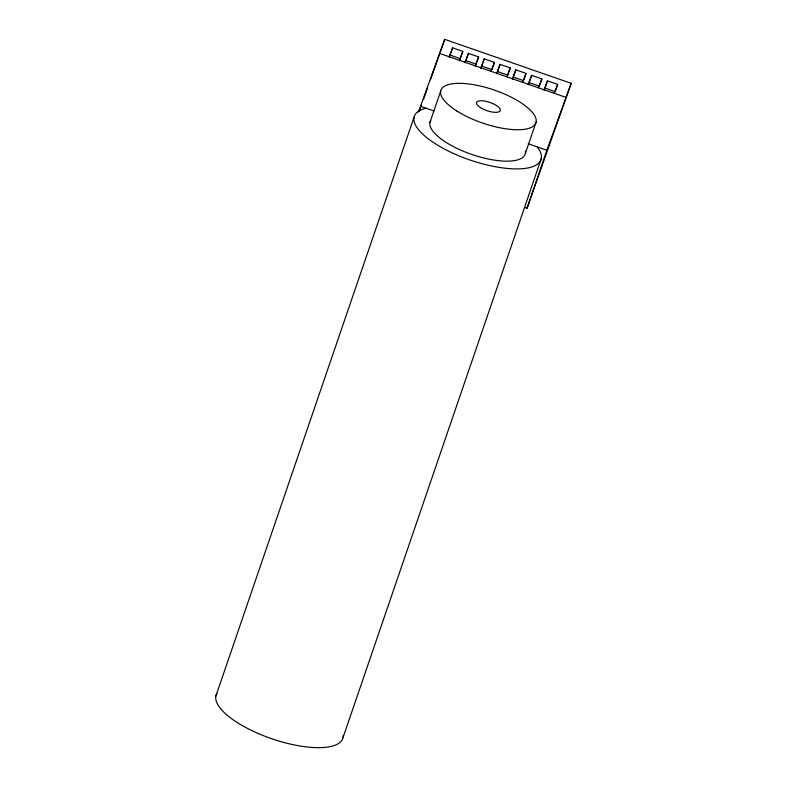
<?xml version="1.0" encoding="UTF-8"?>
<svg xmlns="http://www.w3.org/2000/svg" width="787" height="787" viewBox="0 0 787 787"><rect width="100%" height="100%" fill="white"/><g stroke="black" fill="none" stroke-linecap="round" stroke-linejoin="round"><path stroke-width="1.18" d="M418.399 112.069L444.734 39.35L571.205 83.333L527.054 208.221L524.909 207.473M449.298 57.333L452.623 47.859L462.815 51.411L459.49 60.884M465.107 62.832L468.432 53.359L478.624 56.91L475.299 66.383M481.772 66.108L484.241 58.858L494.433 62.409L491.964 69.65L481.772 66.108L480.916 68.331M497.581 71.607L500.05 64.357L510.242 67.908L507.772 75.149L497.581 71.607L496.725 73.83M512.534 79.33L515.859 69.856L526.05 73.407L523.926 79.615M528.343 84.829L531.668 75.355L541.859 78.897L539.734 85.114M544.151 90.328L547.477 80.854L557.668 84.396L555.543 90.613M527.054 208.221L546.837 150.258L571.205 83.333M215.854 696.141L414.011 117.371M429.918 122.516L440.671 91.105M525.382 153.386L536.134 121.975M343.132 737.301L541.289 158.531M419.392 111.036L421.438 105.261M423.485 99.477L427.567 87.918M430.43 79.821L444.734 39.35M449.229 56.772L452.623 47.859M459.421 60.314L462.815 51.411M465.038 62.271L468.432 53.359M475.23 65.813L478.624 56.91M480.847 67.771L484.241 58.858M491.039 71.312L494.433 62.409M496.656 73.27L500.05 64.357M506.848 76.811L510.242 67.908M512.465 78.759L515.859 69.856M522.657 82.31L526.05 73.407M528.274 84.258L531.668 75.355M538.465 87.81L541.859 78.897M544.083 89.757L547.477 80.854M554.264 93.309L557.668 84.396M426.21 108.291L424.026 108.783A66.954 23.335 18.9 0 0 469.209 159.731A66.954 23.335 18.9 0 0 538.456 148.586L537.128 146.874L528.234 143.755M420.376 106.275L434.001 110.987M450.154 55.11L460.346 58.651M465.963 60.609L476.155 64.15M513.39 77.106L523.571 80.648M529.189 82.605L539.38 86.147M544.998 88.105L555.189 91.646M439.402 53.349L565.863 97.342M537.128 146.874L546.837 150.258M525.421 151.094A50.22 17.501 18.9 0 1 474.305 155.285A50.22 17.501 18.9 0 1 430.715 120.46M343.28 735.294A66.954 23.335 18.9 0 1 273.709 739.396A66.954 23.335 18.9 0 1 216.917 693.406M456.883 111.016A50.22 17.501 18.9 0 0 535.337 124.031A50.22 17.501 18.9 0 0 472.987 84.583A50.22 17.501 18.9 0 0 456.883 111.016M480.523 107.662A12.553 4.378 18.9 0 0 500.138 110.918A12.553 4.378 18.9 0 0 484.546 101.051A12.553 4.378 18.9 0 0 480.523 107.662"/></g></svg>
